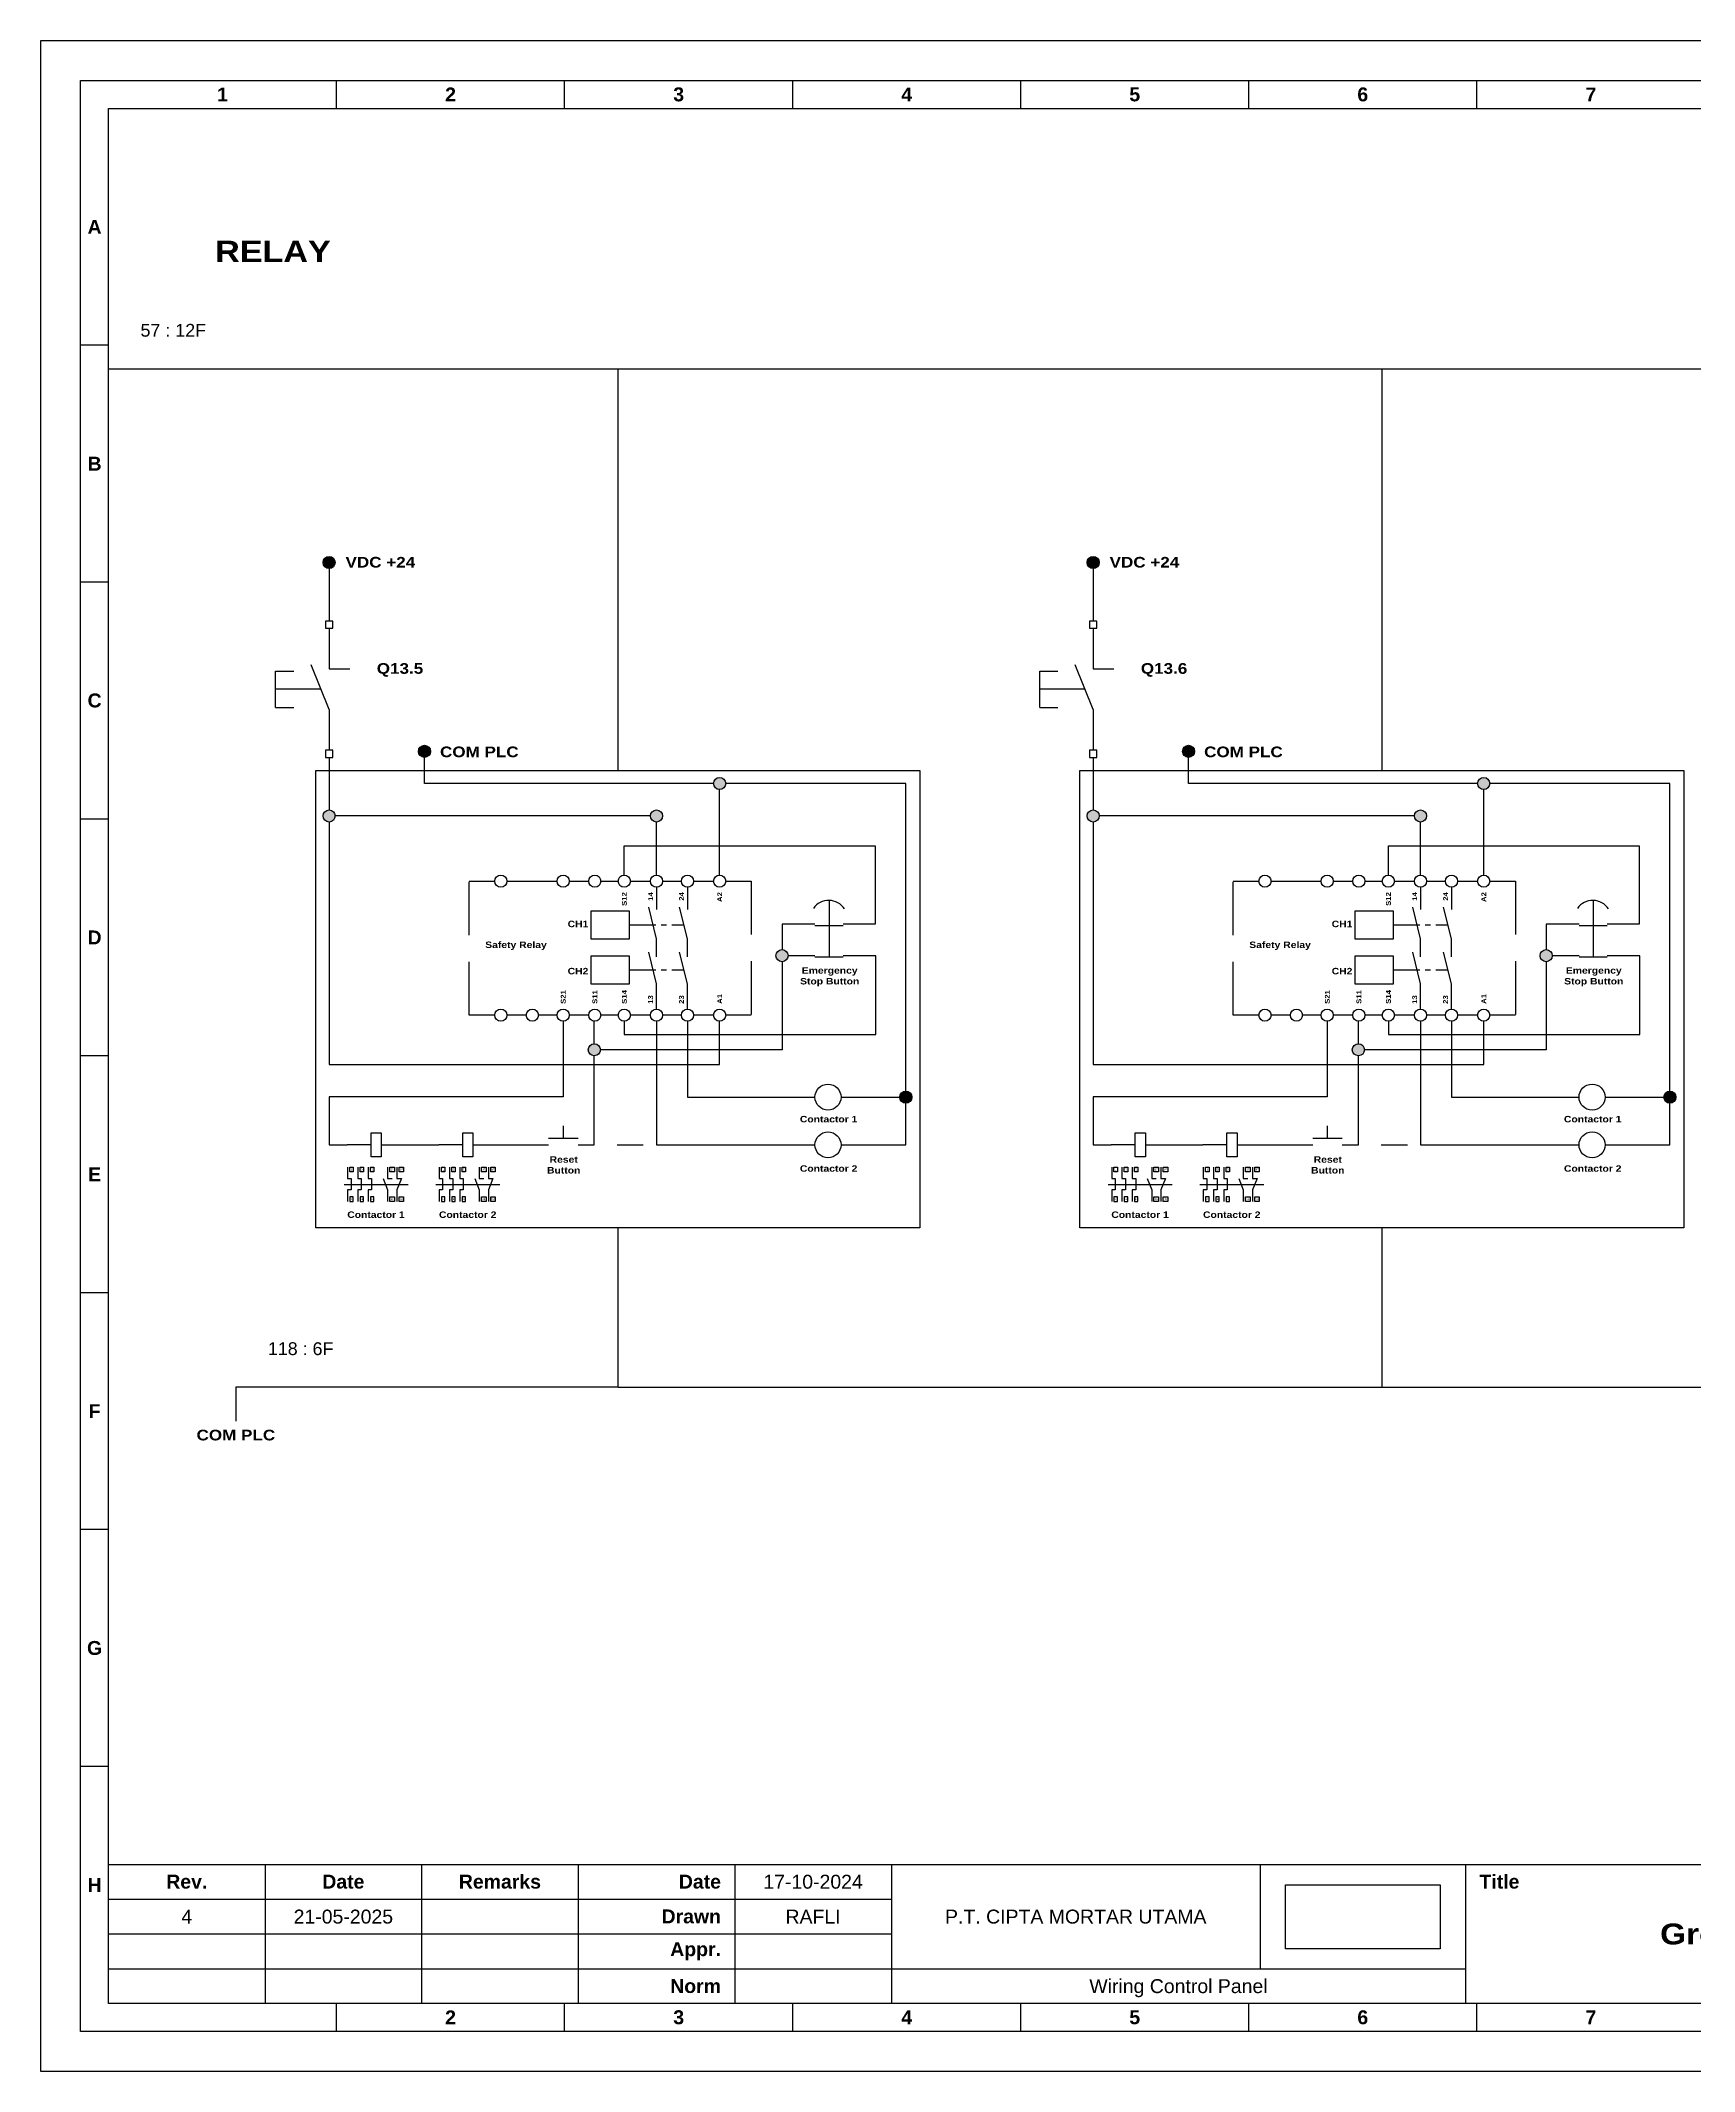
# Model space of a CAD drawing. Header units: centimetres. Extents: x 629 to 3405, y 1037 to 2279.
# Drawn here: x 3135.4 to 3290.5, y 1037.4 to 1227.8 of the extents above; entities that cross this region are included whole.
import ezdxf
from ezdxf.enums import TextEntityAlignment as Align

# ---------------------------------------------------------------- set-up
doc = ezdxf.new("R2010")
doc.units = ezdxf.units.CM
doc.header["$MEASUREMENT"] = 0
doc.linetypes.add('CENTERX2', pattern=[4, 2.5, -0.5, 0.5, -0.5])
doc.linetypes.add('HIDDEN', pattern=[0.375, 0.25, -0.125])
doc.styles.add('Bold', font='ariblk.ttf', dxfattribs={"height": 25.4})
doc.styles.get("Standard").update_dxf_attribs({"font": 'arial.ttf'})
picture_1 = doc.add_image_def('image1.png', size_in_pixel=(2048, 847))

# ---------------------------------------------------------------- blocks, each defined once
blk = doc.blocks.new('KOP MU PROJECT')
at = {"color": 6, "ltscale": 50}
for p, q in [((27.74, 184.05), (27.74, 186.66)), ((49.13, 184.05), (49.13, 186.66)), ((70.51, 184.05), (70.51, 186.66)), ((91.89, 184.05), (91.89, 186.66)), ((113.27, 184.05), (113.27, 186.66)), ((134.66, 184.05), (134.66, 186.66)), ((6.36, 161.84), (3.75, 161.84)), ((6.36, 139.63), (3.75, 139.63)), ((6.36, 117.42), (3.75, 117.42)), ((6.36, 95.22), (3.75, 95.22)), ((6.36, 73.01), (3.75, 73.01)), ((6.36, 50.8), (3.75, 50.8)), ((6.36, 28.59), (3.75, 28.59)), ((27.74, 3.75), (27.74, 6.36)), ((49.13, 3.75), (49.13, 6.36)), ((70.51, 3.75), (70.51, 6.36)), ((91.89, 3.75), (91.89, 6.36)), ((113.27, 3.75), (113.27, 6.36)), ((134.66, 3.75), (134.66, 6.36))]:
    blk.add_line(p, q, dxfattribs=at)
at = {"ltscale": 50}
for p, q in [((6.36, 19.41), (262.98, 19.41)), ((21.04, 19.41), (21.04, 6.36)), ((35.72, 19.41), (35.72, 6.36)), ((50.41, 19.41), (50.41, 6.36)), ((65.09, 19.41), (65.09, 6.36)), ((79.77, 19.41), (79.77, 6.36)), ((114.35, 19.41), (114.35, 9.62)), ((133.6, 19.41), (133.6, 6.36)), ((6.36, 16.15), (79.77, 16.15)), ((6.36, 12.89), (79.77, 12.89)), ((6.36, 9.62), (133.6, 9.62))]:
    blk.add_line(p, q, dxfattribs=at)
at = {"color": 1, "ltscale": 50}
blk.add_lwpolyline([(269.34, 0), (0, 0), (0, 190.41), (269.34, 190.41)], close=True, dxfattribs=at)
at = {"color": 6, "ltscale": 50}
for points in [[(265.59, 3.75), (3.75, 3.75), (3.75, 186.66), (265.59, 186.66)], [(262.98, 6.36), (6.36, 6.36), (6.36, 184.05), (262.98, 184.05)]]:
    blk.add_lwpolyline(points, close=True, dxfattribs=at)
at = {"ltscale": 50, "char_height": 1.305, "attachment_point": 4}
for s, width, heights, insert in [('\\pxqc;{\\fArial|b1|i0|c0|p34;1}', 21.3825, [2.51], (6.36, 185.36)), ('\\pxqc;{\\fArial|b1|i0|c0|p34;2}', 21.3825, [2.51], (27.74, 185.36)), ('\\pxqc;{\\fArial|b1|i0|c0|p34;3}', 21.3825, [2.51], (49.13, 185.36)), ('\\pxqc;{\\fArial|b1|i0|c0|p34;4}', 21.3825, [2.51], (70.51, 185.36)), ('\\pxqc;{\\fArial|b1|i0|c0|p34;5}', 21.3825, [2.51], (91.89, 185.36)), ('\\pxqc;{\\fArial|b1|i0|c0|p34;6}', 21.3825, [2.51], (113.27, 185.36)), ('\\pxqc;{\\fArial|b1|i0|c0|p34;7}', 21.3825, [2.51], (134.66, 185.36)), ('\\pxqc;{\\fArial|b1|i0|c0|p34;A}', 2.61, [2.51], (3.75, 172.95)), ('\\pxqc;{\\fArial|b1|i0|c0|p34;B}', 2.61, [2.51], (3.75, 150.74)), ('\\pxqc;{\\fArial|b1|i0|c0|p34;C}', 2.61, [2.51], (3.75, 128.53)), ('\\pxqc;{\\fArial|b1|i0|c0|p34;D}', 2.61, [2.51], (3.75, 106.32)), ('\\pxqc;{\\fArial|b1|i0|c0|p34;E}', 2.61, [2.51], (3.75, 84.11)), ('\\pxqc;{\\fArial|b1|i0|c0|p34;F}', 2.61, [2.51], (3.75, 61.9)), ('\\pxqc;{\\fArial|b1|i0|c0|p34;G}', 2.61, [2.51], (3.75, 39.69)), ('\\pxqc;{\\fArial|b1|i0|c0|p34;H}', 2.61, [2.51], (3.75, 17.47)), ('\\pxqc;{\\fArial|b1|i0|c0|p34;Rev.}', 14.6811, [2.88], (6.36, 17.78)), ('\\pxqc;{\\fArial|b1|i0|c0|p34;Date}', 14.6811, [2.88], (21.04, 17.78)), ('\\pxqc;{\\fArial|b1|i0|c0|p34;Remarks}', 14.6811, [2.88], (35.72, 17.78)), ('\\pxqr;{\\fArial|b1|i0|c0|p34;Date}', 13.3761, [2.88], (50.41, 17.78)), ('\\pxql;{\\fArial|b1|i0|c0|p34;Title}', 50.2419, [2.88], (134.9, 17.78)), ('\\pxqr;{\\fArial|b1|i0|c0|p34;Drawn}', 13.3761, [2.88], (50.41, 14.52)), ('\\pxqr;{\\fArial|b1|i0|c0|p34;Appr.}', 13.3761, [2.88], (50.41, 11.26)), ('\\pxqr;{\\fArial|b1|i0|c0|p34;Norm}', 13.3761, [2.88], (50.41, 7.99)), ('\\pxqc;{\\fArial|b1|i0|c0|p34;2}', 21.3825, [2.51], (27.74, 5.06)), ('\\pxqc;{\\fArial|b1|i0|c0|p34;3}', 21.3825, [2.51], (49.13, 5.06)), ('\\pxqc;{\\fArial|b1|i0|c0|p34;5}', 21.3825, [2.51], (91.89, 5.06)), ('\\pxqc;{\\fArial|b1|i0|c0|p34;6}', 21.3825, [2.51], (113.27, 5.06)), ('\\pxqc;{\\fArial|b1|i0|c0|p34;4}', 21.3825, [2.51], (70.51, 5.06)), ('\\pxqc;{\\fArial|b1|i0|c0|p34;7}', 21.3825, [2.51], (134.66, 5.06))]:
    blk.add_mtext_dynamic_manual_height_columns(s, width=width, gutter_width=0.0326, heights=heights, dxfattribs=dict(at, insert=insert))
at = {"ltscale": 50}
for tag, p in [('DATECREATED', (72.43, 17.78)), ('REV', (13.7, 14.52)), ('REVDATE', (28.38, 14.52)), ('REMARKS', (43.06, 14.52)), ('DRAWN', (72.43, 14.52)), ('COMPANY', (97.06, 14.52)), ('PROJECT', (219.62, 12.89)), ('APPR', (72.43, 11.26)), ('DESCRIPTION', (162.27, 10.03)), ('NORM', (72.43, 7.99)), ('DRAWINGCATEGORY', (106.68, 7.99))]:
    blk.add_attdef(tag, text='', height=1.3, dxfattribs=at).set_placement(p, align=Align.MIDDLE_CENTER)
at = {"ltscale": 50, "style": 'Bold'}
blk.add_attdef('TITLE', text='', height=1.96, dxfattribs=at).set_placement((162.27, 12.89), align=Align.MIDDLE_CENTER)
at = {"ltscale": 50}
for tag, p in [('SHEETNUMBER', (249.61, 11.26)), ('TOTALSHEET', (249.61, 7.99))]:
    blk.add_attdef(tag, text='', height=1.3, dxfattribs=at).set_placement(p, align=Align.MIDDLE_LEFT)
image = blk.add_image(picture_1, insert=(116.72, 11.48), size_in_units=(14.5, 6), dxfattribs=at)
image.dxf.flags = 15

msp = doc.modelspace()

# ---------------------------------------------------------------- hatches: boundary and pattern name
at = {"ltscale": 50}
h = msp.add_hatch(color=256, dxfattribs=at)
h.dxf.hatch_style = 1
h.paths.add_polyline_path([(3163.03, 1178.85, 1), (3161.89, 1178.85, 1)])
h = msp.add_hatch(color=256, dxfattribs=at)
h.dxf.hatch_style = 1
h.paths.add_polyline_path([(3234.67, 1178.85, 1), (3233.53, 1178.85, 1)])
h = msp.add_hatch(color=256, dxfattribs=at)
h.dxf.hatch_style = 1
h.paths.add_polyline_path([(3170.84, 1161.15, 1), (3171.98, 1161.15, 1)])
h = msp.add_hatch(color=256, dxfattribs=at)
h.dxf.hatch_style = 1
h.paths.add_polyline_path([(3242.48, 1161.15, 1), (3243.62, 1161.15, 1)])
at = {"ltscale": 25}
h = msp.add_hatch(color=256, dxfattribs=at)
h.dxf.hatch_style = 1
h.paths.add_polyline_path([(3199.65, 1158.13, 1), (3198.52, 1158.13, 1)])
h.paths.add_polyline_path([(3192.6, 1155.09, 1), (3193.73, 1155.09, 1)])
h.paths.add_polyline_path([(3161.89, 1155.09, 1), (3163.03, 1155.09, 1)])
h.paths.add_polyline_path([(3187.9, 1133.17, 1), (3186.77, 1133.17, 1)])
h.paths.add_polyline_path([(3205.49, 1141.99, 1), (3204.36, 1141.99, 1)])
h = msp.add_hatch(color=256, dxfattribs=at)
h.dxf.hatch_style = 1
h.paths.add_polyline_path([(3271.29, 1158.13, 1), (3270.16, 1158.13, 1)])
h.paths.add_polyline_path([(3264.24, 1155.09, 1), (3265.37, 1155.09, 1)])
h.paths.add_polyline_path([(3233.53, 1155.09, 1), (3234.67, 1155.09, 1)])
h.paths.add_polyline_path([(3259.54, 1133.17, 1), (3258.41, 1133.17, 1)])
h.paths.add_polyline_path([(3277.13, 1141.99, 1), (3276, 1141.99, 1)])
at = {"ltscale": 50}
h = msp.add_hatch(color=256, dxfattribs=at)
h.dxf.hatch_style = 1
h.paths.add_polyline_path([(3215.97, 1128.73, 1), (3217.11, 1128.73, 1)])
h = msp.add_hatch(color=256, dxfattribs=at)
h.dxf.hatch_style = 1
h.paths.add_polyline_path([(3287.61, 1128.73, 1), (3288.75, 1128.73, 1)])

# ---------------------------------------------------------------- linework, layer by layer
at = {"color": 146, "ltscale": 50, "true_color": 0x105689}
for p, q in [((3141.78, 1197.03), (3165.66, 1197.03)), ((3165.66, 1197.03), (3189.54, 1197.03)), ((3189.54, 1197.03), (3213.42, 1197.03)), ((3189.54, 1197.03), (3189.54, 1159.35)), ((3213.42, 1197.03), (3237.3, 1197.03)), ((3237.3, 1197.03), (3261.18, 1197.03)), ((3261.18, 1197.03), (3285.06, 1197.03)), ((3261.18, 1197.03), (3261.18, 1159.35)), ((3285.06, 1197.03), (3308.94, 1197.03)), ((3189.54, 1116.47), (3189.54, 1101.54)), ((3261.18, 1116.47), (3261.18, 1101.54)), ((3189.58, 1101.54), (3153.72, 1101.54)), ((3153.72, 1101.54), (3153.72, 1098.34)), ((3189.58, 1101.54), (3237.38, 1101.54)), ((3237.38, 1101.54), (3237.38, 1101.54)), ((3237.38, 1101.54), (3285.18, 1101.54)), ((3285.18, 1101.54), (3332.82, 1101.54))]:
    msp.add_line(p, q, dxfattribs=at)
at = {"ltscale": 50}
for p, q in [((3162.46, 1178.29), (3162.46, 1173.37)), ((3234.1, 1178.29), (3234.1, 1173.37)), ((3162.46, 1172.69), (3162.46, 1168.88)), ((3234.1, 1172.69), (3234.1, 1168.88)), ((3162.46, 1165.07), (3162.46, 1161.26)), ((3234.1, 1165.07), (3234.1, 1161.26)), ((3162.46, 1160.58), (3162.46, 1155.66)), ((3171.41, 1158.13), (3171.41, 1160.58)), ((3234.1, 1160.58), (3234.1, 1155.66)), ((3243.05, 1158.13), (3243.05, 1160.58)), ((3198.52, 1158.13), (3171.41, 1158.13)), ((3216.54, 1158.13), (3199.65, 1158.13)), ((3216.54, 1129.3), (3216.54, 1158.13)), ((3270.16, 1158.13), (3243.05, 1158.13)), ((3288.18, 1158.13), (3271.29, 1158.13)), ((3288.18, 1129.3), (3288.18, 1158.13)), ((3199.08, 1149.54), (3199.08, 1157.56)), ((3270.72, 1149.54), (3270.72, 1157.56)), ((3162.46, 1154.52), (3162.46, 1131.78)), ((3192.6, 1155.09), (3163.03, 1155.09)), ((3193.16, 1149.54), (3193.16, 1154.52)), ((3234.1, 1154.52), (3234.1, 1131.78)), ((3264.24, 1155.09), (3234.67, 1155.09)), ((3264.8, 1149.54), (3264.8, 1154.52)), ((3190.14, 1149.54), (3190.14, 1152.28)), ((3190.14, 1152.28), (3213.66, 1152.28)), ((3213.66, 1152.28), (3213.66, 1144.94)), ((3261.78, 1149.54), (3261.78, 1152.28)), ((3261.78, 1152.28), (3285.3, 1152.28)), ((3285.3, 1152.28), (3285.3, 1144.94)), ((3193.16, 1148.41), (3193.16, 1146.33)), ((3196.06, 1148.41), (3196.06, 1146.33)), ((3264.8, 1148.41), (3264.8, 1146.33)), ((3267.7, 1148.41), (3267.7, 1146.33)), ((3193.16, 1143.57), (3192.43, 1146.53)), ((3196.06, 1143.57), (3195.32, 1146.53)), ((3209.34, 1147.17), (3209.34, 1141.89)), ((3264.8, 1143.57), (3264.07, 1146.53)), ((3267.7, 1143.57), (3266.96, 1146.53)), ((3280.98, 1147.17), (3280.98, 1141.89)), ((3208.02, 1144.94), (3204.93, 1144.94)), ((3204.93, 1144.94), (3204.93, 1142.56)), ((3213.66, 1144.94), (3210.66, 1144.94)), ((3279.66, 1144.94), (3276.57, 1144.94)), ((3276.57, 1144.94), (3276.57, 1142.56)), ((3285.3, 1144.94), (3282.3, 1144.94)), ((3193.16, 1141.87), (3193.16, 1143.57)), ((3196.06, 1141.87), (3196.06, 1143.57)), ((3264.8, 1141.87), (3264.8, 1143.57)), ((3267.7, 1141.87), (3267.7, 1143.57)), ((3193.16, 1139.35), (3192.43, 1142.31)), ((3196.06, 1139.35), (3195.32, 1142.31)), ((3204.93, 1141.42), (3204.93, 1133.17)), ((3208.02, 1141.99), (3205.49, 1141.99)), ((3213.72, 1141.99), (3210.66, 1141.99)), ((3213.72, 1134.6), (3213.72, 1141.99)), ((3264.8, 1139.35), (3264.07, 1142.31)), ((3267.7, 1139.35), (3266.96, 1142.31)), ((3276.57, 1141.42), (3276.57, 1133.17)), ((3279.66, 1141.99), (3277.13, 1141.99)), ((3285.36, 1141.99), (3282.3, 1141.99)), ((3285.36, 1134.6), (3285.36, 1141.99)), ((3193.16, 1136.97), (3193.16, 1139.35)), ((3196.06, 1136.97), (3196.06, 1139.35)), ((3264.8, 1136.97), (3264.8, 1139.35)), ((3267.7, 1136.97), (3267.7, 1139.35)), ((3184.41, 1135.84), (3184.41, 1128.77)), ((3187.33, 1133.73), (3187.33, 1135.84)), ((3190.14, 1135.84), (3190.14, 1134.6)), ((3193.16, 1135.84), (3193.16, 1134.6)), ((3196.06, 1135.84), (3196.06, 1128.73)), ((3199.08, 1131.78), (3199.08, 1135.84)), ((3256.05, 1135.84), (3256.05, 1128.77)), ((3258.97, 1133.73), (3258.97, 1135.84)), ((3261.78, 1135.84), (3261.78, 1134.6)), ((3264.8, 1135.84), (3264.8, 1134.6)), ((3267.7, 1135.84), (3267.7, 1128.73)), ((3270.72, 1131.78), (3270.72, 1135.84)), ((3204.93, 1133.17), (3187.9, 1133.17)), ((3190.14, 1134.6), (3193.16, 1134.6)), ((3193.16, 1134.6), (3213.72, 1134.6)), ((3193.16, 1134.6), (3193.16, 1124.25)), ((3276.57, 1133.17), (3259.54, 1133.17)), ((3261.78, 1134.6), (3264.8, 1134.6)), ((3264.8, 1134.6), (3285.36, 1134.6)), ((3264.8, 1134.6), (3264.8, 1124.25)), ((3162.46, 1131.78), (3199.08, 1131.78)), ((3187.33, 1124.25), (3187.33, 1132.6)), ((3234.1, 1131.78), (3270.72, 1131.78)), ((3258.97, 1124.25), (3258.97, 1132.6)), ((3184.41, 1128.77), (3162.46, 1128.77)), ((3162.46, 1128.77), (3162.46, 1124.25)), ((3196.06, 1128.73), (3208.02, 1128.73)), ((3210.46, 1128.73), (3215.97, 1128.73)), ((3216.54, 1124.25), (3216.54, 1128.17)), ((3256.05, 1128.77), (3234.1, 1128.77)), ((3234.1, 1128.77), (3234.1, 1124.25)), ((3267.7, 1128.73), (3279.66, 1128.73)), ((3282.1, 1128.73), (3287.61, 1128.73)), ((3288.18, 1124.25), (3288.18, 1128.17)), ((3184.43, 1124.87), (3184.43, 1126.04)), ((3256.07, 1124.87), (3256.07, 1126.04)), ((3162.46, 1124.25), (3164.16, 1124.25)), ((3166.4, 1124.25), (3164.16, 1124.25)), ((3167.36, 1124.25), (3169.6, 1124.25)), ((3169.6, 1124.25), (3172.75, 1124.25)), ((3174.99, 1124.25), (3172.75, 1124.25)), ((3175.95, 1124.25), (3178.19, 1124.25)), ((3178.19, 1124.25), (3183.05, 1124.25)), ((3185.81, 1124.25), (3187.33, 1124.25)), ((3189.48, 1124.25), (3191.92, 1124.25)), ((3193.16, 1124.25), (3208.02, 1124.25)), ((3210.46, 1124.25), (3216.54, 1124.25)), ((3234.1, 1124.25), (3235.8, 1124.25)), ((3238.04, 1124.25), (3235.8, 1124.25)), ((3239, 1124.25), (3241.24, 1124.25)), ((3241.24, 1124.25), (3244.39, 1124.25)), ((3246.63, 1124.25), (3244.39, 1124.25)), ((3247.59, 1124.25), (3249.83, 1124.25)), ((3249.83, 1124.25), (3254.69, 1124.25)), ((3257.45, 1124.25), (3258.97, 1124.25)), ((3261.12, 1124.25), (3263.56, 1124.25)), ((3264.8, 1124.25), (3279.66, 1124.25)), ((3282.1, 1124.25), (3288.18, 1124.25)), ((3167.95, 1122.16), (3167.95, 1121.09)), ((3168.81, 1122.16), (3168.81, 1121.09)), ((3176.54, 1122.16), (3176.54, 1121.09)), ((3177.4, 1122.16), (3177.4, 1121.09)), ((3239.59, 1122.16), (3239.59, 1121.09)), ((3240.45, 1122.16), (3240.45, 1121.09)), ((3248.18, 1122.16), (3248.18, 1121.09)), ((3249.04, 1122.16), (3249.04, 1121.09)), ((3163.88, 1120.55), (3169.88, 1120.55)), ((3167.95, 1120.02), (3167.95, 1118.95)), ((3168.81, 1120.02), (3168.81, 1118.95)), ((3172.47, 1120.55), (3178.47, 1120.55)), ((3176.54, 1120.02), (3176.54, 1118.95)), ((3177.4, 1120.02), (3177.4, 1118.95)), ((3235.52, 1120.55), (3241.52, 1120.55)), ((3239.59, 1120.02), (3239.59, 1118.95)), ((3240.45, 1120.02), (3240.45, 1118.95)), ((3244.11, 1120.55), (3250.11, 1120.55)), ((3248.18, 1120.02), (3248.18, 1118.95)), ((3249.04, 1120.02), (3249.04, 1118.95))]:
    msp.add_line(p, q, dxfattribs=at)
at = {"ltscale": 500}
for p, q in [((3162.46, 1165.07), (3160.78, 1169.27)), ((3234.1, 1165.07), (3232.42, 1169.27)), ((3157.45, 1165.27), (3157.45, 1168.67)), ((3157.45, 1168.67), (3159.15, 1168.67)), ((3162.46, 1168.88), (3164.41, 1168.88)), ((3229.09, 1165.27), (3229.09, 1168.67)), ((3229.09, 1168.67), (3230.79, 1168.67)), ((3234.1, 1168.88), (3236.05, 1168.88)), ((3161.7, 1166.97), (3157.45, 1166.97)), ((3233.34, 1166.97), (3229.09, 1166.97)), ((3157.45, 1165.27), (3159.15, 1165.27)), ((3229.09, 1165.27), (3230.79, 1165.27))]:
    msp.add_line(p, q, dxfattribs=at)
at = {"linetype": 'CENTERX2'}
for p, q in [((3190.6, 1144.88), (3195.74, 1144.88)), ((3262.24, 1144.88), (3267.38, 1144.88)), ((3190.6, 1140.66), (3195.74, 1140.66)), ((3262.24, 1140.66), (3267.38, 1140.66))]:
    msp.add_line(p, q, dxfattribs=at)
at = {"ltscale": 500}
for points in [[(3162.12, 1172.69), (3162.8, 1172.69), (3162.8, 1173.37), (3162.12, 1173.37)], [(3233.76, 1172.69), (3234.44, 1172.69), (3234.44, 1173.37), (3233.76, 1173.37)], [(3162.12, 1160.58), (3162.8, 1160.58), (3162.8, 1161.26), (3162.12, 1161.26)], [(3233.76, 1160.58), (3234.44, 1160.58), (3234.44, 1161.26), (3233.76, 1161.26)]]:
    msp.add_lwpolyline(points, close=True, dxfattribs=at)
at = {"color": 6, "ltscale": 50}
for points in [[(3161.22, 1159.35), (3217.85, 1159.35), (3217.85, 1116.47), (3161.22, 1116.47)], [(3232.86, 1159.35), (3289.49, 1159.35), (3289.49, 1116.47), (3232.86, 1116.47)]]:
    msp.add_lwpolyline(points, close=True, dxfattribs=at)
at = {"linetype": 'HIDDEN', "ltscale": 20}
for points in [[(3178, 1136.41), (3175.59, 1136.41), (3175.59, 1148.98), (3178, 1148.98)], [(3184.98, 1148.98), (3186.8, 1148.98)], [(3187.94, 1148.98), (3189.58, 1148.98)], [(3190.71, 1148.98), (3192.6, 1148.98)], [(3193.73, 1148.98), (3195.5, 1148.98)], [(3196.63, 1148.98), (3198.52, 1148.98)], [(3199.65, 1148.98), (3202.05, 1148.98), (3202.05, 1136.41), (3199.65, 1136.41)], [(3249.64, 1136.41), (3247.23, 1136.41), (3247.23, 1148.98), (3249.64, 1148.98)], [(3256.62, 1148.98), (3258.44, 1148.98)], [(3259.58, 1148.98), (3261.22, 1148.98)], [(3262.35, 1148.98), (3264.24, 1148.98)], [(3265.37, 1148.98), (3267.14, 1148.98)], [(3268.27, 1148.98), (3270.16, 1148.98)], [(3271.29, 1148.98), (3273.69, 1148.98), (3273.69, 1136.41), (3271.29, 1136.41)], [(3180.96, 1136.41), (3179.14, 1136.41)], [(3183.84, 1136.41), (3182.09, 1136.41)], [(3186.8, 1136.41), (3184.98, 1136.41)], [(3189.58, 1136.41), (3187.94, 1136.41)], [(3192.6, 1136.41), (3190.71, 1136.41)], [(3195.5, 1136.41), (3193.73, 1136.41)], [(3198.52, 1136.41), (3196.63, 1136.41)], [(3252.6, 1136.41), (3250.78, 1136.41)], [(3255.48, 1136.41), (3253.73, 1136.41)], [(3258.44, 1136.41), (3256.62, 1136.41)], [(3261.22, 1136.41), (3259.58, 1136.41)], [(3264.24, 1136.41), (3262.35, 1136.41)], [(3267.14, 1136.41), (3265.37, 1136.41)], [(3270.16, 1136.41), (3268.27, 1136.41)]]:
    msp.add_lwpolyline(points, dxfattribs=at)
at = {"ltscale": 20}
for points in [[(3179.14, 1148.98), (3183.84, 1148.98)], [(3250.78, 1148.98), (3255.48, 1148.98)]]:
    msp.add_lwpolyline(points, dxfattribs=at)
at = {"ltscale": 50}
for points in [[(3187.04, 1146.21), (3190.6, 1146.21), (3190.6, 1143.55), (3187.04, 1143.55)], [(3258.68, 1146.21), (3262.24, 1146.21), (3262.24, 1143.55), (3258.68, 1143.55)], [(3187.04, 1141.99), (3190.6, 1141.99), (3190.6, 1139.33), (3187.04, 1139.33)], [(3258.68, 1141.99), (3262.24, 1141.99), (3262.24, 1139.33), (3258.68, 1139.33)], [(3166.4, 1123.13), (3166.4, 1125.37), (3167.36, 1125.37), (3167.36, 1123.13)], [(3174.99, 1123.13), (3174.99, 1125.37), (3175.95, 1125.37), (3175.95, 1123.13)], [(3238.04, 1123.13), (3238.04, 1125.37), (3239, 1125.37), (3239, 1123.13)], [(3246.63, 1123.13), (3246.63, 1125.37), (3247.59, 1125.37), (3247.59, 1123.13)], [(3164.41, 1122.16), (3164.73, 1122.16), (3164.73, 1121.73), (3164.41, 1121.73)], [(3165.38, 1122.16), (3165.7, 1122.16), (3165.7, 1121.73), (3165.38, 1121.73)], [(3166.34, 1122.16), (3166.66, 1122.16), (3166.66, 1121.73), (3166.34, 1121.73)], [(3168.16, 1122.16), (3168.59, 1122.16), (3168.59, 1121.73), (3168.16, 1121.73)], [(3169.02, 1122.16), (3169.45, 1122.16), (3169.45, 1121.73), (3169.02, 1121.73)], [(3173.01, 1122.16), (3173.33, 1122.16), (3173.33, 1121.73), (3173.01, 1121.73)], [(3173.97, 1122.16), (3174.29, 1122.16), (3174.29, 1121.73), (3173.97, 1121.73)], [(3174.94, 1122.16), (3175.26, 1122.16), (3175.26, 1121.73), (3174.94, 1121.73)], [(3176.76, 1122.16), (3177.19, 1122.16), (3177.19, 1121.73), (3176.76, 1121.73)], [(3177.62, 1122.16), (3178.04, 1122.16), (3178.04, 1121.73), (3177.62, 1121.73)], [(3236.05, 1122.16), (3236.37, 1122.16), (3236.37, 1121.73), (3236.05, 1121.73)], [(3237.02, 1122.16), (3237.34, 1122.16), (3237.34, 1121.73), (3237.02, 1121.73)], [(3237.98, 1122.16), (3238.3, 1122.16), (3238.3, 1121.73), (3237.98, 1121.73)], [(3239.8, 1122.16), (3240.23, 1122.16), (3240.23, 1121.73), (3239.8, 1121.73)], [(3240.66, 1122.16), (3241.09, 1122.16), (3241.09, 1121.73), (3240.66, 1121.73)], [(3244.65, 1122.16), (3244.97, 1122.16), (3244.97, 1121.73), (3244.65, 1121.73)], [(3245.61, 1122.16), (3245.93, 1122.16), (3245.93, 1121.73), (3245.61, 1121.73)], [(3246.58, 1122.16), (3246.9, 1122.16), (3246.9, 1121.73), (3246.58, 1121.73)], [(3248.4, 1122.16), (3248.83, 1122.16), (3248.83, 1121.73), (3248.4, 1121.73)], [(3249.26, 1122.16), (3249.68, 1122.16), (3249.68, 1121.73), (3249.26, 1121.73)], [(3164.41, 1118.95), (3164.73, 1118.95), (3164.73, 1119.37), (3164.41, 1119.37)], [(3165.38, 1118.95), (3165.7, 1118.95), (3165.7, 1119.37), (3165.38, 1119.37)], [(3166.34, 1118.95), (3166.66, 1118.95), (3166.66, 1119.37), (3166.34, 1119.37)], [(3168.16, 1119.37), (3168.59, 1119.37), (3168.59, 1118.95), (3168.16, 1118.95)], [(3169.02, 1119.37), (3169.45, 1119.37), (3169.45, 1118.95), (3169.02, 1118.95)], [(3173.01, 1118.95), (3173.33, 1118.95), (3173.33, 1119.37), (3173.01, 1119.37)], [(3173.97, 1118.95), (3174.29, 1118.95), (3174.29, 1119.37), (3173.97, 1119.37)], [(3174.94, 1118.95), (3175.26, 1118.95), (3175.26, 1119.37), (3174.94, 1119.37)], [(3176.76, 1119.37), (3177.19, 1119.37), (3177.19, 1118.95), (3176.76, 1118.95)], [(3177.62, 1119.37), (3178.04, 1119.37), (3178.04, 1118.95), (3177.62, 1118.95)], [(3236.05, 1118.95), (3236.37, 1118.95), (3236.37, 1119.37), (3236.05, 1119.37)], [(3237.02, 1118.95), (3237.34, 1118.95), (3237.34, 1119.37), (3237.02, 1119.37)], [(3237.98, 1118.95), (3238.3, 1118.95), (3238.3, 1119.37), (3237.98, 1119.37)], [(3239.8, 1119.37), (3240.23, 1119.37), (3240.23, 1118.95), (3239.8, 1118.95)], [(3240.66, 1119.37), (3241.09, 1119.37), (3241.09, 1118.95), (3240.66, 1118.95)], [(3244.65, 1118.95), (3244.97, 1118.95), (3244.97, 1119.37), (3244.65, 1119.37)], [(3245.61, 1118.95), (3245.93, 1118.95), (3245.93, 1119.37), (3245.61, 1119.37)], [(3246.58, 1118.95), (3246.9, 1118.95), (3246.9, 1119.37), (3246.58, 1119.37)], [(3248.4, 1119.37), (3248.83, 1119.37), (3248.83, 1118.95), (3248.4, 1118.95)], [(3249.26, 1119.37), (3249.68, 1119.37), (3249.68, 1118.95), (3249.26, 1118.95)]]:
    msp.add_lwpolyline(points, close=True, dxfattribs=at)
for points in [[(3208.02, 1144.83), (3210.66, 1144.83)], [(3279.66, 1144.83), (3282.3, 1144.83)], [(3208.02, 1141.89), (3210.66, 1141.89)], [(3279.66, 1141.89), (3282.3, 1141.89)], [(3183.05, 1124.87), (3185.81, 1124.87)], [(3254.69, 1124.87), (3257.45, 1124.87)], [(3167.52, 1121.09), (3167.95, 1120.02)], [(3167.95, 1121.09), (3168.38, 1121.09)], [(3168.81, 1121.09), (3169.24, 1121.09), (3168.81, 1120.02)], [(3176.12, 1121.09), (3176.54, 1120.02)], [(3176.54, 1121.09), (3176.97, 1121.09)], [(3177.4, 1121.09), (3177.83, 1121.09), (3177.4, 1120.02)], [(3239.16, 1121.09), (3239.59, 1120.02)], [(3239.59, 1121.09), (3240.02, 1121.09)], [(3240.45, 1121.09), (3240.88, 1121.09), (3240.45, 1120.02)], [(3247.76, 1121.09), (3248.18, 1120.02)], [(3248.18, 1121.09), (3248.61, 1121.09)], [(3249.04, 1121.09), (3249.47, 1121.09), (3249.04, 1120.02)]]:
    msp.add_lwpolyline(points, dxfattribs=at)
at = {"color": 1, "ltscale": 50}
for points in [[(3164.2, 1122.16), (3164.2, 1121.09), (3164.52, 1121.09), (3164.52, 1120.02), (3164.2, 1120.02), (3164.2, 1118.95)], [(3165.16, 1122.16), (3165.16, 1121.09), (3165.48, 1121.09), (3165.48, 1120.02), (3165.16, 1120.02), (3165.16, 1118.95)], [(3166.13, 1122.16), (3166.13, 1121.09), (3166.45, 1121.09), (3166.45, 1120.02), (3166.13, 1120.02), (3166.13, 1118.95)], [(3172.79, 1122.16), (3172.79, 1121.09), (3173.11, 1121.09), (3173.11, 1120.02), (3172.79, 1120.02), (3172.79, 1118.95)], [(3173.76, 1122.16), (3173.76, 1121.09), (3174.08, 1121.09), (3174.08, 1120.02), (3173.76, 1120.02), (3173.76, 1118.95)], [(3174.72, 1122.16), (3174.72, 1121.09), (3175.04, 1121.09), (3175.04, 1120.02), (3174.72, 1120.02), (3174.72, 1118.95)], [(3235.84, 1122.16), (3235.84, 1121.09), (3236.16, 1121.09), (3236.16, 1120.02), (3235.84, 1120.02), (3235.84, 1118.95)], [(3236.8, 1122.16), (3236.8, 1121.09), (3237.12, 1121.09), (3237.12, 1120.02), (3236.8, 1120.02), (3236.8, 1118.95)], [(3237.77, 1122.16), (3237.77, 1121.09), (3238.09, 1121.09), (3238.09, 1120.02), (3237.77, 1120.02), (3237.77, 1118.95)], [(3244.43, 1122.16), (3244.43, 1121.09), (3244.75, 1121.09), (3244.75, 1120.02), (3244.43, 1120.02), (3244.43, 1118.95)], [(3245.4, 1122.16), (3245.4, 1121.09), (3245.72, 1121.09), (3245.72, 1120.02), (3245.4, 1120.02), (3245.4, 1118.95)], [(3246.36, 1122.16), (3246.36, 1121.09), (3246.68, 1121.09), (3246.68, 1120.02), (3246.36, 1120.02), (3246.36, 1118.95)]]:
    msp.add_lwpolyline(points, dxfattribs=at)
at = {"ltscale": 20}
for centre, radius in [((3162.46, 1178.85), 0.568), ((3234.1, 1178.85), 0.568), ((3171.41, 1161.15), 0.568), ((3243.05, 1161.15), 0.568), ((3199.08, 1158.13), 0.568), ((3270.72, 1158.13), 0.568), ((3162.46, 1155.09), 0.568), ((3193.16, 1155.09), 0.568), ((3234.1, 1155.09), 0.568), ((3264.8, 1155.09), 0.568), ((3178.57, 1148.98), 0.568), ((3184.41, 1148.98), 0.568), ((3187.37, 1148.98), 0.568), ((3190.14, 1148.98), 0.568), ((3193.16, 1148.98), 0.568), ((3196.06, 1148.98), 0.568), ((3199.08, 1148.98), 0.568), ((3250.21, 1148.98), 0.568), ((3256.05, 1148.98), 0.568), ((3259.01, 1148.98), 0.568), ((3261.78, 1148.98), 0.568), ((3264.8, 1148.98), 0.568), ((3267.7, 1148.98), 0.568), ((3270.72, 1148.98), 0.568), ((3204.93, 1141.99), 0.568), ((3276.57, 1141.99), 0.568), ((3178.57, 1136.41), 0.568), ((3181.52, 1136.41), 0.568), ((3184.41, 1136.41), 0.568), ((3187.37, 1136.41), 0.568), ((3190.14, 1136.41), 0.568), ((3193.16, 1136.41), 0.568), ((3196.06, 1136.41), 0.568), ((3199.08, 1136.41), 0.568), ((3250.21, 1136.41), 0.568), ((3253.16, 1136.41), 0.568), ((3256.05, 1136.41), 0.568), ((3259.01, 1136.41), 0.568), ((3261.78, 1136.41), 0.568), ((3264.8, 1136.41), 0.568), ((3267.7, 1136.41), 0.568), ((3270.72, 1136.41), 0.568), ((3187.33, 1133.17), 0.568), ((3258.97, 1133.17), 0.568), ((3209.24, 1128.73), 1.22), ((3216.54, 1128.73), 0.568), ((3280.88, 1128.73), 1.22), ((3288.18, 1128.73), 0.568), ((3209.24, 1124.25), 1.22), ((3280.88, 1124.25), 1.22)]:
    msp.add_circle(centre, radius, dxfattribs=at)
at = {"ltscale": 50}
for centre in [(3209.31, 1145.42), (3280.95, 1145.42)]:
    msp.add_arc(centre, 1.75, 32.9231, 145.0685, dxfattribs=at)

# ---------------------------------------------------------------- block references
ref = msp.add_blockref('KOP MU PROJECT', (3135.42, 1037.38))
ref.add_attrib('TITLE', 'Group RELAY', dxfattribs={"ltscale": 50, "height": 1.9575, "style": 'Bold'}).set_placement((3297.69, 1050.26), align=Align.MIDDLE_CENTER)
ref.add_attrib('COMPANY', 'P.T. CIPTA MORTAR UTAMA', dxfattribs={"ltscale": 50, "height": 1.305}).set_placement((3232.47, 1051.89), align=Align.MIDDLE_CENTER)
ref.add_attrib('DRAWINGCATEGORY', 'Wiring Control Panel', dxfattribs={"ltscale": 50, "height": 1.305}).set_placement((3242.1, 1045.37), align=Align.MIDDLE_CENTER)
ref.add_attrib('DRAWN', 'RAFLI', dxfattribs={"ltscale": 50, "height": 1.305}).set_placement((3207.84, 1051.89), align=Align.MIDDLE_CENTER)
ref.add_attrib('DATECREATED', '17-10-2024', dxfattribs={"ltscale": 50, "height": 1.305}).set_placement((3207.84, 1055.16), align=Align.MIDDLE_CENTER)
ref.add_attrib('REVDATE', '21-05-2025', dxfattribs={"ltscale": 50, "height": 1.305}).set_placement((3163.8, 1051.89), align=Align.MIDDLE_CENTER)
ref.add_attrib('REV', '4', dxfattribs={"ltscale": 50, "height": 1.3}).set_placement((3149.12, 1051.89), align=Align.MIDDLE_CENTER)

# ---------------------------------------------------------------- texts
at = {"ltscale": 500, "style": 'Bold'}
msp.add_text('RELAY', height=2, dxfattribs=at).set_placement((3151.78, 1207.03))
at = {"ltscale": 500}
msp.add_text('57 : 12F', height=1.2, dxfattribs=at).set_placement((3144.78, 1199.67, -2), align=Align.BOTTOM_LEFT)
at = {"ltscale": 50, "style": 'Bold'}
for s, p in [('VDC +24', (3167.27, 1179.38)), ('VDC +24', (3238.91, 1179.38)), ('Q13.5', (3169.11, 1169.42)), ('Q13.6', (3240.75, 1169.42)), ('COM PLC', (3176.55, 1161.6)), ('COM PLC', (3248.19, 1161.6)), ('COM PLC', (3153.72, 1097.54))]:
    msp.add_text(s, height=1, dxfattribs=at).set_placement(p, align=Align.TOP_CENTER)
at = {"ltscale": 500}
for s, p in [('1', (3164.57, 1121.95)), ('3', (3165.54, 1121.95)), ('5', (3166.5, 1121.95)), ('97', (3168.38, 1121.95)), ('97', (3169.24, 1121.95)), ('1', (3173.17, 1121.95)), ('3', (3174.13, 1121.95)), ('5', (3175.1, 1121.95)), ('97', (3176.97, 1121.95)), ('97', (3177.83, 1121.95)), ('1', (3236.21, 1121.95)), ('3', (3237.18, 1121.95)), ('5', (3238.14, 1121.95)), ('97', (3240.02, 1121.95)), ('97', (3240.88, 1121.95)), ('1', (3244.81, 1121.95)), ('3', (3245.77, 1121.95)), ('5', (3246.74, 1121.95)), ('97', (3248.61, 1121.95)), ('97', (3249.47, 1121.95)), ('2', (3164.57, 1119.16)), ('4', (3165.54, 1119.16)), ('6', (3166.5, 1119.16)), ('98', (3168.38, 1119.16)), ('98', (3169.24, 1119.16)), ('2', (3173.17, 1119.16)), ('4', (3174.13, 1119.16)), ('6', (3175.1, 1119.16)), ('98', (3176.97, 1119.16)), ('98', (3177.83, 1119.16)), ('2', (3236.21, 1119.16)), ('4', (3237.18, 1119.16)), ('6', (3238.14, 1119.16)), ('98', (3240.02, 1119.16)), ('98', (3240.88, 1119.16)), ('2', (3244.81, 1119.16)), ('4', (3245.77, 1119.16)), ('6', (3246.74, 1119.16)), ('98', (3248.61, 1119.16)), ('98', (3249.47, 1119.16))]:
    msp.add_text(s, height=0.171, dxfattribs=at).set_placement(p, align=Align.MIDDLE_CENTER)
msp.add_text('118 : 6F', height=1.2, dxfattribs=at).set_placement((3156.72, 1105.74), align=Align.TOP_LEFT)
at = {"ltscale": 50, "char_height": 0.455, "rotation": 90, "style": 'Bold'}
for s, width, insert, attachment_point in [('S12', 1.2301, (3190.15, 1147.95), 6), ('14', 1.2301, (3192.61, 1147.95), 6), ('24', 1.2301, (3195.51, 1147.95), 6), ('A2', 1.2301, (3199.09, 1147.95), 6), ('S12', 1.2301, (3261.79, 1147.95), 6), ('14', 1.2301, (3264.25, 1147.95), 6), ('24', 1.2301, (3267.15, 1147.95), 6), ('A2', 1.2301, (3270.73, 1147.95), 6), ('S21', 5.823, (3184.42, 1137.47), 4), ('S11', 5.823, (3187.38, 1137.47), 4), ('S14', 5.823, (3190.15, 1137.47), 4), ('S21', 5.823, (3256.06, 1137.47), 4), ('S11', 5.823, (3259.02, 1137.47), 4), ('S14', 5.823, (3261.79, 1137.47), 4), ('13', 5.823, (3192.61, 1137.47), 4), ('23', 5.823, (3195.51, 1137.47), 4), ('A1', 5.823, (3199.09, 1137.47), 4), ('13', 5.823, (3264.25, 1137.47), 4), ('23', 5.823, (3267.15, 1137.47), 4), ('A1', 5.823, (3270.73, 1137.47), 4)]:
    msp.add_mtext_dynamic_manual_height_columns(s, width=width, gutter_width=0.385, heights=[0], dxfattribs=dict(at, insert=insert, attachment_point=attachment_point))
at = {"ltscale": 50, "char_height": 0.607, "style": 'Bold'}
for s, width, heights, insert, attachment_point in [('CH1', 5.823, [0], (3184.83, 1144.96), 4), ('CH1', 5.823, [0], (3256.47, 1144.96), 4), ('Safety Relay', 5.823, [0], (3177.1, 1142.92), 4), ('Safety Relay', 5.823, [0], (3248.74, 1142.92), 4), ('CH2', 5.823, [0], (3184.83, 1140.54), 4), ('Emergency Stop Button', 5.823, [0], (3209.4, 1140.01), 5), ('CH2', 5.823, [0], (3256.47, 1140.54), 4), ('Emergency Stop Button', 5.823, [0], (3281.04, 1140.01), 5), ('Contactor 1', 5.823, [0], (3209.3, 1126.66), 5), ('Contactor 1', 5.823, [0], (3280.94, 1126.66), 5), ('Reset Button', 3.411, [0], (3184.46, 1122.37), 5), ('Contactor 2', 5.823, [0], (3209.3, 1122.03), 5), ('Reset Button', 3.411, [0], (3256.1, 1122.37), 5), ('Contactor 2', 5.823, [0], (3280.94, 1122.03), 5), ('Contactor 1', 5.823, [0], (3166.86, 1117.7), 5), ('Contactor 2', 5.823, [0.628], (3175.46, 1117.7), 5), ('Contactor 1', 5.823, [0], (3238.5, 1117.7), 5), ('Contactor 2', 5.823, [0.628], (3247.1, 1117.7), 5)]:
    msp.add_mtext_dynamic_manual_height_columns(s, width=width, gutter_width=0.385, heights=heights, dxfattribs=dict(at, insert=insert, attachment_point=attachment_point))

doc.saveas('drawing.dxf')
